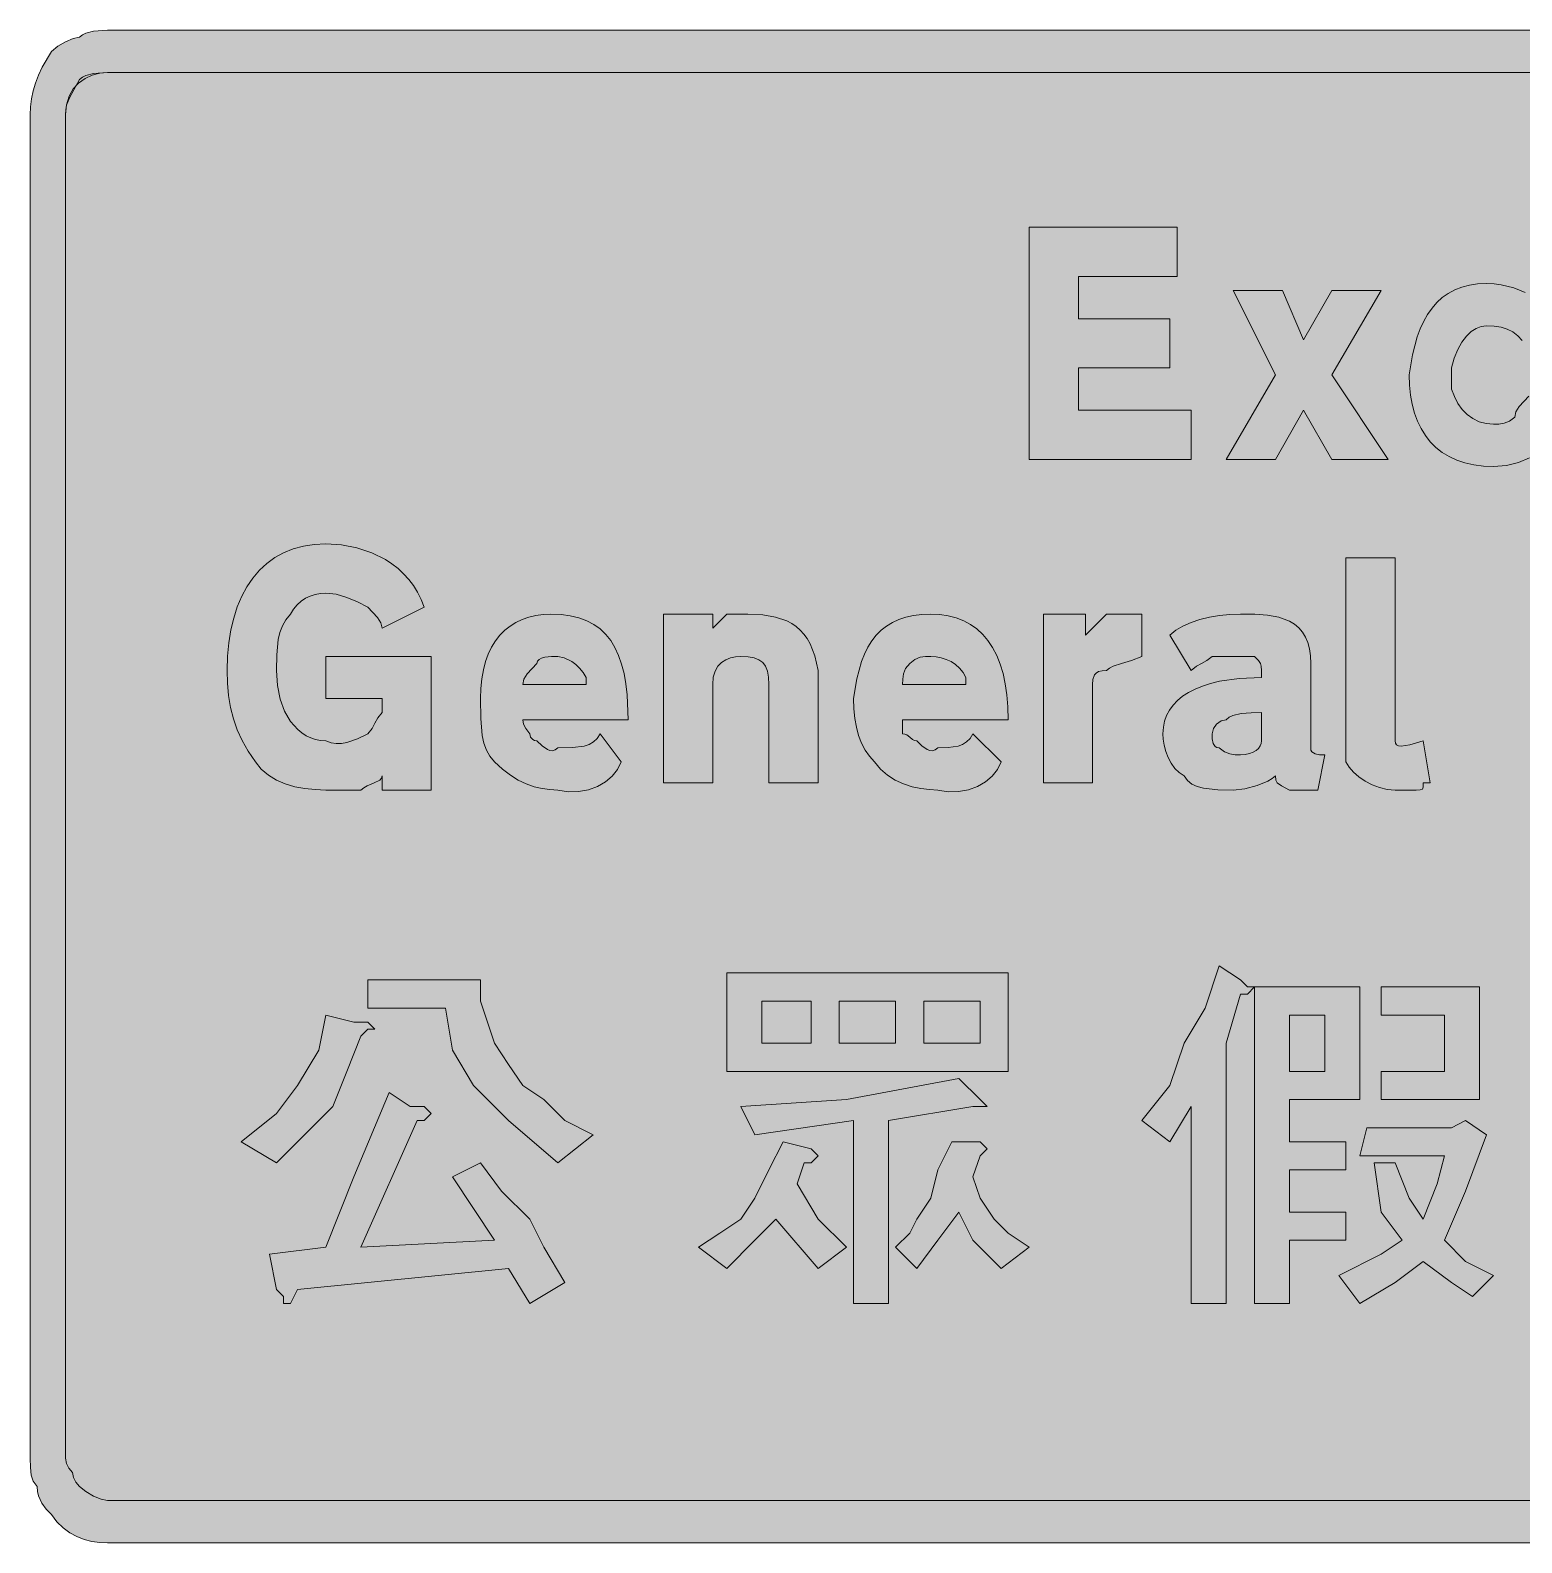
# Model space of a CAD drawing. Header units: metres. Extents: x 27 to 541, y 6 to 264.
# Drawn here: x 26.6 to 280.9, y 6.5 to 264.5 of the extents above; entities that cross this region are included whole.
import ezdxf

# ---------------------------------------------------------------- set-up
doc = ezdxf.new("R2010")
doc.units = ezdxf.units.M
doc.layers.add('FILL_BLACK_000000', color=7, linetype='Continuous', true_color=0x000000)
doc.layers.add('FILL_WHITE_FFFFFF', color=7, linetype='Continuous', true_color=0xffffff)

msp = doc.modelspace()

# ---------------------------------------------------------------- hatches: boundary and pattern name
at = {"layer": 'FILL_BLACK_000000', "true_color": 0x000000}
h = msp.add_hatch(color=7, dxfattribs=at)
h.dxf.hatch_style = 1
h.paths.add_polyline_path([(529.1, 264.42), (530.16, 264.25), (532.5, 263.58), (535.07, 262.45), (537.75, 260.88), (539.32, 258.18), (539.94, 256.83), (540.45, 255.48), (540.84, 254.13), (541.12, 252.78), (541.29, 251.43), (541.35, 250.08), (541.35, 20.88), (541.33, 19.29), (541.2, 18.03), (540.84, 17), (540.15, 16.08), (540.1, 15.23), (539.94, 14.49), (539.4, 13.23), (538.63, 12.2), (537.75, 11.28), (537.25, 10.49), (536.66, 9.87), (535.35, 9.03), (534.04, 8.41), (533.45, 8.08), (532.95, 7.68), (531.36, 7.49), (530.1, 7.08), (529.07, 6.67), (528.15, 6.48), (39.75, 6.48), (38.4, 6.54), (37.07, 6.72), (35.76, 7.05), (34.5, 7.53), (33.29, 8.18), (32.16, 9.01), (31.1, 10.04), (30.15, 11.28), (29.27, 12.2), (28.5, 13.23), (27.96, 14.49), (27.8, 15.23), (27.75, 16.08), (27.06, 17), (26.7, 18.03), (26.57, 19.29), (26.55, 20.88), (26.55, 250.08), (26.61, 251.43), (26.77, 252.78), (27.06, 254.13), (27.45, 255.48), (27.96, 256.83), (28.57, 258.18), (30.15, 260.88), (31.24, 261.76), (32.55, 262.53), (33.86, 263.07), (34.95, 263.28), (35.45, 263.68), (36.04, 263.97), (37.35, 264.33), (39.75, 264.48), (528.15, 264.48), (529.1, 264.42)])
h.paths.add_polyline_path([(37.11, 256.83), (35.89, 256.27), (34.8, 255.48), (33.88, 254.47), (33.17, 253.23), (32.71, 251.77), (32.55, 250.08), (32.55, 20.88), (32.74, 20), (33.15, 19.23), (33.75, 18.48), (33.94, 17.6), (34.35, 16.83), (34.95, 16.08), (36.04, 15.2), (37.35, 14.43), (38.66, 13.89), (39.75, 13.68), (528.15, 13.68), (529.24, 13.89), (530.55, 14.43), (531.86, 15.2), (532.95, 16.08), (533.64, 17), (534, 18.03), (534.13, 19.29), (534.15, 20.88), (534.15, 250.08), (534.13, 251.69), (534, 253.08), (533.64, 254.47), (532.95, 256.08), (532.45, 256.48), (531.86, 256.77), (530.55, 257.13), (528.15, 257.28), (39.75, 257.28), (38.41, 257.17), (37.11, 256.83)], flags=16)
h = msp.add_hatch(color=7, dxfattribs=at)
h.dxf.hatch_style = 1
h.paths.add_polyline_path([(205.35, 199.68), (224.55, 199.68), (224.55, 191.28), (196.95, 191.28), (196.95, 230.88), (222.15, 230.88), (222.15, 222.48), (205.35, 222.48), (205.35, 215.28), (220.95, 215.28), (220.95, 206.88), (205.35, 206.88), (205.35, 199.68)])
h = msp.add_hatch(color=7, dxfattribs=at)
h.dxf.hatch_style = 1
h.paths.add_polyline_path([(256.95, 220.08), (248.55, 205.68), (258.15, 191.28), (248.55, 191.28), (243.75, 199.68), (238.95, 191.28), (230.55, 191.28), (238.95, 205.68), (231.75, 220.08), (240.15, 220.08), (243.75, 211.68), (248.55, 220.08), (256.95, 220.08)])
h = msp.add_hatch(color=7, dxfattribs=at)
h.dxf.hatch_style = 1
h.paths.add_polyline_path([(276.25, 221.23), (277.44, 221.07), (279.6, 220.53), (281.53, 219.76), (283.35, 218.88), (284.2, 218.37), (284.94, 217.75), (285.61, 217.02), (286.2, 216.18), (287.23, 214.15), (288.15, 211.68), (282.15, 209.28), (281.64, 210.52), (281.02, 211.55), (280.29, 212.38), (279.45, 213.03), (278.49, 213.51), (277.42, 213.84), (276.24, 214.02), (274.95, 214.08), (274.05, 213.97), (273.17, 213.63), (272.31, 213.07), (271.5, 212.28), (270.74, 211.27), (270.06, 210.03), (269.45, 208.57), (268.95, 206.88), (268.95, 205.68), (268.95, 203.28), (269.46, 201.99), (270.07, 200.82), (270.81, 199.8), (271.65, 198.93), (272.61, 198.23), (273.67, 197.71), (274.86, 197.39), (276.15, 197.28), (277.05, 197.3), (277.95, 197.43), (278.85, 197.79), (279.75, 198.48), (279.96, 199.38), (280.5, 200.28), (282.15, 202.08), (288.15, 199.68), (287.54, 197.54), (286.61, 195.65), (285.41, 194.01), (283.95, 192.63), (282.27, 191.54), (280.39, 190.74), (278.34, 190.25), (276.15, 190.08), (274.41, 190.15), (272.77, 190.36), (271.26, 190.7), (269.85, 191.17), (268.56, 191.76), (267.37, 192.48), (266.31, 193.32), (265.35, 194.28), (264.51, 195.35), (263.77, 196.53), (263.16, 197.81), (262.65, 199.19), (262.26, 200.68), (261.97, 202.25), (261.81, 203.92), (261.75, 205.68), (262.32, 209.11), (263.14, 212.17), (263.65, 213.55), (264.24, 214.83), (264.9, 216.01), (265.65, 217.08), (266.48, 218.04), (267.4, 218.88), (268.41, 219.6), (269.51, 220.19), (270.72, 220.66), (272.02, 221), (273.43, 221.21), (274.95, 221.28), (276.25, 221.23)])
h = msp.add_hatch(color=7, dxfattribs=at)
h.dxf.hatch_style = 1
h.paths.add_polyline_path([(60.22, 157.7), (60.43, 160), (60.77, 162.18), (61.26, 164.22), (61.87, 166.14), (62.62, 167.92), (63.49, 169.55), (64.5, 171.03), (65.63, 172.36), (66.89, 173.53), (68.27, 174.53), (69.77, 175.36), (71.39, 176.02), (73.13, 176.49), (74.98, 176.78), (76.95, 176.88), (79.64, 176.71), (82.27, 176.2), (84.8, 175.36), (87.15, 174.18), (88.25, 173.46), (89.28, 172.66), (90.24, 171.78), (91.12, 170.8), (91.93, 169.75), (92.63, 168.61), (93.24, 167.39), (93.75, 166.08), (86.55, 162.48), (86.34, 163.38), (85.8, 164.28), (84.15, 166.08), (82.35, 166.96), (80.55, 167.73), (78.75, 168.27), (76.95, 168.48), (76.05, 168.42), (75.17, 168.25), (74.31, 167.97), (73.5, 167.58), (72.74, 167.07), (72.06, 166.45), (71.45, 165.72), (70.95, 164.88), (70.16, 163.93), (69.56, 162.87), (69.14, 161.74), (68.85, 160.53), (68.59, 157.96), (68.55, 155.28), (68.71, 152.7), (69.19, 150.37), (69.94, 148.32), (70.95, 146.58), (72.18, 145.18), (72.87, 144.61), (73.61, 144.14), (74.39, 143.77), (75.21, 143.5), (76.06, 143.34), (76.95, 143.28), (77.85, 142.94), (78.75, 142.79), (79.65, 142.82), (80.55, 142.98), (82.35, 143.62), (84.15, 144.48), (84.86, 145.38), (85.35, 146.28), (85.84, 147.18), (86.55, 148.08), (86.55, 150.48), (76.95, 150.48), (76.95, 157.68), (94.95, 157.68), (94.95, 134.88), (86.55, 134.88), (86.55, 137.28), (86.44, 136.88), (86.16, 136.57), (85.2, 136.08), (84.02, 135.59), (83.45, 135.28), (82.95, 134.88), (76.95, 134.88), (75.15, 134.94), (73.39, 135.12), (71.68, 135.45), (70.05, 135.93), (68.54, 136.58), (67.16, 137.41), (65.96, 138.44), (64.95, 139.68), (63.71, 141.48), (62.68, 143.3), (61.85, 145.14), (61.2, 147.03), (60.72, 148.97), (60.39, 150.99), (60.21, 153.08), (60.15, 155.28), (60.22, 157.7)])
h = msp.add_hatch(color=7, dxfattribs=at)
h.dxf.hatch_style = 1
h.paths.add_polyline_path([(259.35, 144.48), (259.35, 143.28), (259.41, 142.89), (259.59, 142.6), (259.92, 142.44), (260.4, 142.38), (261.88, 142.6), (264.15, 143.28), (265.35, 136.08), (264.15, 136.08), (264.13, 135.39), (264, 135.03), (263.64, 134.9), (262.95, 134.88), (259.35, 134.88), (258, 134.99), (256.69, 135.29), (255.43, 135.77), (254.25, 136.38), (253.19, 137.11), (252.26, 137.92), (251.51, 138.78), (250.95, 139.68), (250.95, 140.88), (250.95, 142.08), (250.95, 174.48), (259.35, 174.48), (259.35, 144.48)])
h = msp.add_hatch(color=7, dxfattribs=at)
h.dxf.hatch_style = 1
h.paths.add_polyline_path([(110.7, 146.13), (111.06, 145.36), (111.75, 144.48), (111.9, 143.88), (112.26, 143.47), (112.55, 143.33), (112.95, 143.28), (113.85, 142.42), (114.75, 141.78), (115.2, 141.62), (115.65, 141.59), (116.1, 141.74), (116.55, 142.08), (119.02, 142.12), (121.05, 142.38), (121.89, 142.67), (122.62, 143.09), (123.24, 143.69), (123.75, 144.48), (127.35, 139.68), (126.74, 138.39), (125.83, 137.24), (124.67, 136.26), (123.3, 135.48), (121.76, 134.92), (120.09, 134.62), (118.34, 134.59), (116.55, 134.88), (115.2, 134.94), (113.85, 135.12), (112.5, 135.45), (111.15, 135.93), (109.8, 136.58), (108.45, 137.41), (107.1, 138.44), (105.75, 139.68), (104.96, 140.64), (104.36, 141.7), (103.94, 142.89), (103.65, 144.18), (103.39, 147.1), (103.35, 150.48), (103.41, 152.22), (103.57, 153.85), (103.84, 155.37), (104.21, 156.78), (104.68, 158.07), (105.25, 159.25), (105.91, 160.32), (106.65, 161.28), (107.48, 162.12), (108.39, 162.85), (109.38, 163.47), (110.44, 163.98), (111.57, 164.37), (112.77, 164.65), (114.03, 164.82), (115.35, 164.88), (117.08, 164.81), (118.67, 164.6), (120.13, 164.25), (121.46, 163.75), (122.67, 163.12), (123.75, 162.35), (124.71, 161.43), (125.55, 160.38), (126.28, 159.18), (126.9, 157.85), (127.42, 156.37), (127.84, 154.75), (128.15, 153), (128.38, 151.1), (128.55, 146.88), (110.55, 146.88), (110.7, 146.13)])
h.paths.add_polyline_path([(121.35, 154.08), (120.85, 154.92), (120.26, 155.65), (119.62, 156.27), (118.95, 156.78), (117.64, 157.45), (116.55, 157.68), (115.48, 157.66), (114.3, 157.53), (113.77, 157.39), (113.34, 157.17), (113.06, 156.88), (112.95, 156.48), (111.3, 154.68), (110.76, 153.78), (110.55, 152.88), (121.35, 152.88), (121.35, 154.08)], flags=16)
h = msp.add_hatch(color=7, dxfattribs=at)
h.dxf.hatch_style = 1
h.paths.add_polyline_path([(152.55, 136.08), (152.55, 151.68), (152.55, 152.88), (152.49, 154.12), (152.31, 155.15), (151.98, 155.98), (151.5, 156.63), (150.85, 157.11), (150.02, 157.44), (148.99, 157.62), (147.75, 157.68), (146.85, 157.62), (145.99, 157.44), (145.18, 157.11), (144.45, 156.63), (143.84, 155.98), (143.36, 155.15), (143.06, 154.12), (142.95, 152.88), (142.95, 136.08), (134.55, 136.08), (134.55, 164.88), (142.95, 164.88), (142.95, 162.48), (145.35, 164.88), (148.95, 164.88), (151.48, 164.76), (153.69, 164.39), (155.59, 163.74), (156.43, 163.3), (157.2, 162.78), (157.9, 162.17), (158.52, 161.48), (159.09, 160.7), (159.58, 159.82), (160.39, 157.76), (160.95, 155.28), (160.95, 136.08), (152.55, 136.08)])
h = msp.add_hatch(color=7, dxfattribs=at)
h.dxf.hatch_style = 1
h.paths.add_polyline_path([(175.35, 144.48), (175.75, 144.43), (176.06, 144.29), (176.55, 143.88), (177.04, 143.47), (177.35, 143.33), (177.75, 143.28), (178.65, 142.42), (179.55, 141.78), (180, 141.62), (180.45, 141.59), (180.9, 141.74), (181.35, 142.08), (183.13, 142.12), (184.8, 142.38), (185.56, 142.67), (186.24, 143.09), (186.85, 143.69), (187.35, 144.48), (192.15, 139.68), (191.54, 138.39), (190.63, 137.24), (189.47, 136.26), (188.1, 135.48), (186.56, 134.92), (184.89, 134.62), (183.14, 134.59), (181.35, 134.88), (179.95, 134.94), (178.48, 135.12), (176.98, 135.45), (175.5, 135.93), (174.07, 136.58), (172.74, 137.41), (171.56, 138.44), (170.55, 139.68), (169.71, 140.64), (168.97, 141.7), (168.36, 142.89), (167.85, 144.18), (167.46, 145.59), (167.17, 147.1), (167.01, 148.74), (166.95, 150.48), (167.52, 153.85), (168.34, 156.78), (168.85, 158.07), (169.44, 159.25), (170.1, 160.32), (170.85, 161.28), (171.68, 162.12), (172.6, 162.85), (173.61, 163.47), (174.71, 163.98), (175.92, 164.37), (177.22, 164.65), (178.63, 164.82), (180.15, 164.88), (181.68, 164.81), (183.13, 164.6), (184.49, 164.25), (185.76, 163.75), (186.93, 163.12), (188.02, 162.35), (189.01, 161.43), (189.9, 160.38), (190.69, 159.18), (191.39, 157.85), (191.98, 156.37), (192.47, 154.75), (192.85, 153), (193.13, 151.1), (193.29, 149.06), (193.35, 146.88), (175.35, 146.88), (175.35, 144.48)])
h.paths.add_polyline_path([(186.15, 154.08), (185.65, 154.92), (185.04, 155.65), (184.36, 156.27), (183.6, 156.78), (182.79, 157.17), (181.93, 157.45), (181.05, 157.62), (180.15, 157.68), (179.25, 157.66), (178.35, 157.53), (177.45, 157.17), (176.55, 156.48), (175.86, 155.58), (175.5, 154.68), (175.37, 153.78), (175.35, 152.88), (186.15, 152.88), (186.15, 154.08)], flags=16)
h = msp.add_hatch(color=7, dxfattribs=at)
h.dxf.hatch_style = 1
h.paths.add_polyline_path([(199.35, 164.88), (206.55, 164.88), (206.55, 161.28), (210.15, 164.88), (216.15, 164.88), (216.15, 157.68), (214.37, 156.97), (212.7, 156.48), (211.26, 155.99), (210.65, 155.68), (210.15, 155.28), (209.36, 155.23), (208.76, 155.07), (208.34, 154.84), (208.05, 154.53), (207.79, 153.76), (207.75, 152.88), (207.75, 136.08), (199.35, 136.08), (199.35, 164.88)])
h = msp.add_hatch(color=7, dxfattribs=at)
h.dxf.hatch_style = 1
h.paths.add_polyline_path([(241.35, 134.88), (239.96, 135.59), (239.25, 136.08), (238.99, 136.57), (238.95, 137.28), (238.39, 136.83), (237.66, 136.4), (235.8, 135.63), (233.72, 135.09), (231.75, 134.88), (229.09, 134.92), (226.65, 135.18), (225.59, 135.47), (224.66, 135.89), (223.91, 136.49), (223.35, 137.28), (222.51, 137.84), (221.77, 138.57), (221.16, 139.45), (220.65, 140.43), (220.26, 141.46), (219.97, 142.51), (219.81, 143.53), (219.75, 144.48), (219.82, 145.58), (220.03, 146.62), (220.37, 147.59), (220.86, 148.51), (221.47, 149.37), (222.22, 150.15), (223.09, 150.88), (224.1, 151.53), (225.23, 152.11), (226.49, 152.62), (227.87, 153.06), (229.37, 153.42), (232.73, 153.91), (236.55, 154.08), (236.55, 155.28), (236.53, 155.99), (236.4, 156.48), (236.04, 156.97), (235.35, 157.68), (232.95, 157.68), (228.15, 157.68), (227.25, 156.97), (226.35, 156.48), (225.45, 155.99), (224.55, 155.28), (220.95, 161.28), (221.96, 162.12), (223.16, 162.85), (224.54, 163.47), (226.05, 163.98), (227.68, 164.37), (229.39, 164.65), (231.15, 164.82), (232.95, 164.88), (235.44, 164.86), (237.6, 164.73), (239.53, 164.37), (241.35, 163.68), (242.19, 163.17), (242.92, 162.55), (243.54, 161.82), (244.05, 160.98), (244.44, 160.02), (244.72, 158.95), (244.89, 157.77), (244.95, 156.48), (244.95, 142.08), (245, 141.68), (245.16, 141.39), (245.7, 141.03), (246.47, 140.9), (247.35, 140.88), (246.15, 134.88), (241.35, 134.88)])
h.paths.add_polyline_path([(228.3, 142.83), (228.66, 142.29), (228.95, 142.13), (229.35, 142.08), (230.25, 141.39), (231.15, 141.03), (232.05, 140.9), (232.95, 140.88), (233.79, 140.93), (234.52, 141.09), (235.14, 141.32), (235.65, 141.63), (236.04, 141.99), (236.32, 142.4), (236.49, 142.83), (236.55, 143.28), (236.55, 148.08), (234.77, 148.06), (233.1, 147.93), (231.66, 147.57), (231.05, 147.28), (230.55, 146.88), (229.67, 146.67), (228.9, 146.13), (228.36, 145.36), (228.15, 144.48), (228.17, 143.6), (228.3, 142.83)], flags=16)
h = msp.add_hatch(color=7, dxfattribs=at)
h.dxf.hatch_style = 1
h.paths.add_polyline_path([(145.35, 103.68), (193.35, 103.68), (193.35, 86.88), (145.35, 86.88), (145.35, 103.68)])
h.paths.add_polyline_path([(151.35, 91.68), (159.75, 91.68), (159.75, 98.88), (151.35, 98.88), (151.35, 91.68)], flags=16)
h.paths.add_polyline_path([(164.55, 98.88), (164.55, 91.68), (174.15, 91.68), (174.15, 98.88), (164.55, 98.88)], flags=16)
h.paths.add_polyline_path([(188.55, 98.88), (178.95, 98.88), (178.95, 91.68), (188.55, 91.68), (188.55, 98.88)], flags=16)
h = msp.add_hatch(color=7, dxfattribs=at)
h.dxf.hatch_style = 1
h.paths.add_polyline_path([(234.15, 101.28), (235.35, 101.28), (234.15, 100.08), (232.95, 100.08), (230.55, 91.68), (230.55, 47.28), (224.55, 47.28), (224.55, 80.88), (220.95, 74.88), (216.15, 78.48), (220.95, 84.48), (223.35, 91.68), (226.95, 97.68), (229.35, 104.88), (232.95, 102.48), (234.15, 101.28)])
h = msp.add_hatch(color=7, dxfattribs=at)
h.dxf.hatch_style = 1
h.paths.add_polyline_path([(103.35, 102.48), (103.35, 98.88), (104.55, 95.28), (105.75, 91.68), (108.15, 88.08), (110.55, 84.48), (114.15, 82.08), (117.75, 78.48), (122.55, 76.08), (116.55, 71.28), (108.15, 78.48), (102.15, 84.48), (98.55, 90.48), (97.35, 97.68), (84.15, 97.68), (84.15, 102.48), (103.35, 102.48)])
h = msp.add_hatch(color=7, dxfattribs=at)
h.dxf.hatch_style = 1
h.paths.add_polyline_path([(253.35, 82.08), (241.35, 82.08), (241.35, 74.88), (250.95, 74.88), (250.95, 70.08), (241.35, 70.08), (241.35, 62.88), (250.95, 62.88), (250.95, 58.08), (241.35, 58.08), (241.35, 47.28), (235.35, 47.28), (235.35, 101.28), (253.35, 101.28), (253.35, 82.08)])
h.paths.add_polyline_path([(247.35, 96.48), (241.35, 96.48), (241.35, 86.88), (247.35, 86.88), (247.35, 96.48)], flags=16)
h = msp.add_hatch(color=7, dxfattribs=at)
h.dxf.hatch_style = 1
h.paths.add_polyline_path([(272.55, 101.28), (273.75, 101.28), (273.75, 82.08), (256.95, 82.08), (256.95, 86.88), (267.75, 86.88), (267.75, 96.48), (256.95, 96.48), (256.95, 101.28), (272.55, 101.28)])
h = msp.add_hatch(color=7, dxfattribs=at)
h.dxf.hatch_style = 1
h.paths.add_polyline_path([(84.15, 95.28), (85.35, 94.08), (84.15, 94.08), (82.95, 92.88), (80.55, 86.88), (78.15, 80.88), (73.35, 76.08), (68.55, 71.28), (62.55, 74.88), (68.55, 79.68), (72.15, 84.48), (75.75, 90.48), (76.95, 96.48), (81.75, 95.28), (84.15, 95.28)])
h = msp.add_hatch(color=7, dxfattribs=at)
h.dxf.hatch_style = 1
h.paths.add_polyline_path([(165.75, 82.08), (184.95, 85.68), (188.55, 82.08), (189.75, 80.88), (188.55, 80.88), (187.35, 80.88), (172.95, 78.48), (172.95, 47.28), (166.95, 47.28), (166.95, 78.48), (150.15, 76.08), (147.75, 80.88), (165.75, 82.08)])
h = msp.add_hatch(color=7, dxfattribs=at)
h.dxf.hatch_style = 1
h.paths.add_polyline_path([(93.75, 80.88), (94.95, 79.68), (93.75, 78.48), (92.55, 78.48), (82.95, 56.88), (105.75, 58.08), (98.55, 68.88), (103.35, 71.28), (106.95, 66.48), (111.75, 61.68), (114.15, 56.88), (117.75, 50.88), (111.75, 47.28), (108.15, 53.28), (72.15, 49.68), (70.95, 47.28), (69.75, 47.28), (69.75, 48.48), (68.55, 49.68), (67.35, 55.68), (76.95, 56.88), (81.75, 68.88), (87.75, 83.28), (91.35, 80.88), (93.75, 80.88)])
h = msp.add_hatch(color=7, dxfattribs=at)
h.dxf.hatch_style = 1
h.paths.add_polyline_path([(268.95, 77.28), (271.35, 78.48), (274.95, 76.08), (271.35, 66.48), (267.75, 58.08), (271.35, 54.48), (276.15, 52.08), (272.55, 48.48), (268.95, 50.88), (264.15, 54.48), (259.35, 50.88), (253.35, 47.28), (249.75, 52.08), (256.95, 55.68), (260.55, 58.08), (256.95, 62.88), (255.75, 71.28), (259.35, 71.28), (261.75, 65.28), (264.15, 61.68), (266.55, 67.68), (267.75, 72.48), (253.35, 72.48), (254.55, 77.28), (268.95, 77.28)])
h = msp.add_hatch(color=7, dxfattribs=at)
h.dxf.hatch_style = 1
h.paths.add_polyline_path([(159.75, 73.68), (160.95, 72.48), (159.75, 71.28), (158.55, 71.28), (157.35, 67.68), (160.95, 61.68), (165.75, 56.88), (160.95, 53.28), (153.75, 61.68), (150.15, 58.08), (145.35, 53.28), (140.55, 56.88), (144.15, 59.28), (147.75, 61.68), (150.15, 65.28), (152.55, 70.08), (154.95, 74.88), (159.75, 73.68)])
h = msp.add_hatch(color=7, dxfattribs=at)
h.dxf.hatch_style = 1
h.paths.add_polyline_path([(188.55, 74.88), (189.75, 73.68), (188.55, 72.48), (187.35, 68.88), (188.55, 65.28), (190.95, 61.68), (193.35, 59.28), (196.95, 56.88), (192.15, 53.28), (187.35, 58.08), (184.95, 62.88), (181.35, 58.08), (177.75, 53.28), (174.15, 56.88), (176.55, 59.28), (177.75, 61.68), (180.15, 65.28), (181.35, 70.08), (183.75, 74.88), (188.55, 74.88)])
at = {"layer": 'FILL_WHITE_FFFFFF', "true_color": 0xffffff}
h = msp.add_hatch(color=7, dxfattribs=at)
h.dxf.hatch_style = 1
h.paths.add_polyline_path([(528.15, 257.28), (530.55, 257.13), (531.86, 256.77), (532.45, 256.48), (532.95, 256.08), (533.64, 254.47), (534, 253.08), (534.13, 251.69), (534.15, 250.08), (534.15, 20.88), (534.15, 18.48), (533.96, 17.6), (533.55, 16.83), (532.95, 16.08), (532.07, 15.37), (531.3, 14.88), (530.76, 14.39), (530.6, 14.08), (530.55, 13.68), (528.15, 13.68), (39.75, 13.68), (38.66, 13.89), (37.35, 14.43), (36.04, 15.2), (34.95, 16.08), (34.35, 16.83), (33.94, 17.6), (33.75, 18.48), (33.15, 19.23), (32.74, 20), (32.55, 20.88), (32.55, 250.08), (32.6, 250.93), (32.76, 251.69), (33.3, 253.08), (34.95, 256.08), (35.45, 256.48), (36.04, 256.77), (37.35, 257.13), (39.75, 257.28), (528.15, 257.28)])

# ---------------------------------------------------------------- linework, layer by layer
at = {"layer": 'FILL_BLACK_000000', "lineweight": 0, "true_color": 0x000000}
for points in [[(528.15, 6.48), (39.75, 6.48), (38.4, 6.54), (37.07, 6.72), (35.76, 7.05), (34.5, 7.53), (33.29, 8.18), (32.16, 9.01), (31.1, 10.04), (30.15, 11.28), (29.27, 12.2), (28.5, 13.23), (27.96, 14.49), (27.8, 15.23), (27.75, 16.08), (27.06, 17), (26.7, 18.03), (26.57, 19.29), (26.55, 20.88), (26.55, 250.08), (26.61, 251.43), (26.77, 252.78), (27.06, 254.13), (27.45, 255.48), (27.96, 256.83), (28.57, 258.18), (30.15, 260.88), (31.24, 261.76), (32.55, 262.53), (33.86, 263.07), (34.95, 263.28), (35.45, 263.68), (36.04, 263.97), (37.35, 264.33), (39.75, 264.48), (528.15, 264.48)], [(528.15, 257.28), (39.75, 257.28), (38.41, 257.17), (37.11, 256.83), (35.89, 256.27), (34.8, 255.48), (33.88, 254.47), (33.17, 253.23), (32.71, 251.77), (32.55, 250.08), (32.55, 20.88), (32.74, 20), (33.15, 19.23), (33.75, 18.48), (33.94, 17.6), (34.35, 16.83), (34.95, 16.08), (36.04, 15.2), (37.35, 14.43), (38.66, 13.89), (39.75, 13.68), (528.15, 13.68)], [(282.27, 191.54), (280.39, 190.74), (278.34, 190.25), (276.15, 190.08), (274.41, 190.15), (272.77, 190.36), (271.26, 190.7), (269.85, 191.17), (268.56, 191.76), (267.37, 192.48), (266.31, 193.32), (265.35, 194.28), (264.51, 195.35), (263.77, 196.53), (263.16, 197.81), (262.65, 199.19), (262.26, 200.68), (261.97, 202.25), (261.81, 203.92), (261.75, 205.68), (262.32, 209.11), (263.14, 212.17), (263.65, 213.55), (264.24, 214.83), (264.9, 216.01), (265.65, 217.08), (266.48, 218.04), (267.4, 218.88), (268.41, 219.6), (269.51, 220.19), (270.72, 220.66), (272.02, 221), (273.43, 221.21), (274.95, 221.28), (276.25, 221.23), (277.44, 221.07), (279.6, 220.53), (281.53, 219.76)], [(281.02, 211.55), (280.29, 212.38), (279.45, 213.03), (278.49, 213.51), (277.42, 213.84), (276.24, 214.02), (274.95, 214.08), (274.05, 213.97), (273.17, 213.63), (272.31, 213.07), (271.5, 212.28), (270.74, 211.27), (270.06, 210.03), (269.45, 208.57), (268.95, 206.88), (268.95, 205.68), (268.95, 203.28), (269.46, 201.99), (270.07, 200.82), (270.81, 199.8), (271.65, 198.93), (272.61, 198.23), (273.67, 197.71), (274.86, 197.39), (276.15, 197.28), (277.05, 197.3), (277.95, 197.43), (278.85, 197.79), (279.75, 198.48), (279.96, 199.38), (280.5, 200.28), (282.15, 202.08)]]:
    msp.add_lwpolyline(points, dxfattribs=at)
for points in [[(205.35, 199.68), (224.55, 199.68), (224.55, 191.28), (196.95, 191.28), (196.95, 230.88), (222.15, 230.88), (222.15, 222.48), (205.35, 222.48), (205.35, 215.28), (220.95, 215.28), (220.95, 206.88), (205.35, 206.88)], [(256.95, 220.08), (248.55, 205.68), (258.15, 191.28), (248.55, 191.28), (243.75, 199.68), (238.95, 191.28), (230.55, 191.28), (238.95, 205.68), (231.75, 220.08), (240.15, 220.08), (243.75, 211.68), (248.55, 220.08)], [(60.22, 157.7), (60.43, 160), (60.77, 162.18), (61.26, 164.22), (61.87, 166.14), (62.62, 167.92), (63.49, 169.55), (64.5, 171.03), (65.63, 172.36), (66.89, 173.53), (68.27, 174.53), (69.77, 175.36), (71.39, 176.02), (73.13, 176.49), (74.98, 176.78), (76.95, 176.88), (79.64, 176.71), (82.27, 176.2), (84.8, 175.36), (87.15, 174.18), (88.25, 173.46), (89.28, 172.66), (90.24, 171.78), (91.12, 170.8), (91.93, 169.75), (92.63, 168.61), (93.24, 167.39), (93.75, 166.08), (86.55, 162.48), (86.34, 163.38), (85.8, 164.28), (84.15, 166.08), (82.35, 166.96), (80.55, 167.73), (78.75, 168.27), (76.95, 168.48), (76.05, 168.42), (75.17, 168.25), (74.31, 167.97), (73.5, 167.58), (72.74, 167.07), (72.06, 166.45), (71.45, 165.72), (70.95, 164.88), (70.16, 163.93), (69.56, 162.87), (69.14, 161.74), (68.85, 160.53), (68.59, 157.96), (68.55, 155.28), (68.71, 152.7), (69.19, 150.37), (69.94, 148.32), (70.95, 146.58), (72.18, 145.18), (72.87, 144.61), (73.61, 144.14), (74.39, 143.77), (75.21, 143.5), (76.06, 143.34), (76.95, 143.28), (77.85, 142.94), (78.75, 142.79), (79.65, 142.82), (80.55, 142.98), (82.35, 143.62), (84.15, 144.48), (84.86, 145.38), (85.35, 146.28), (85.84, 147.18), (86.55, 148.08), (86.55, 150.48), (76.95, 150.48), (76.95, 157.68), (94.95, 157.68), (94.95, 134.88), (86.55, 134.88), (86.55, 137.28), (86.44, 136.88), (86.16, 136.57), (85.2, 136.08), (84.02, 135.59), (83.45, 135.28), (82.95, 134.88), (76.95, 134.88), (75.15, 134.94), (73.39, 135.12), (71.68, 135.45), (70.05, 135.93), (68.54, 136.58), (67.16, 137.41), (65.96, 138.44), (64.95, 139.68), (63.71, 141.48), (62.68, 143.3), (61.85, 145.14), (61.2, 147.03), (60.72, 148.97), (60.39, 150.99), (60.21, 153.08), (60.15, 155.28)], [(259.35, 144.48), (259.35, 143.28), (259.41, 142.89), (259.59, 142.6), (259.92, 142.44), (260.4, 142.38), (261.88, 142.6), (264.15, 143.28), (265.35, 136.08), (264.15, 136.08), (264.13, 135.39), (264, 135.03), (263.64, 134.9), (262.95, 134.88), (259.35, 134.88), (258, 134.99), (256.69, 135.29), (255.43, 135.77), (254.25, 136.38), (253.19, 137.11), (252.26, 137.92), (251.51, 138.78), (250.95, 139.68), (250.95, 140.88), (250.95, 142.08), (250.95, 174.48), (259.35, 174.48)], [(110.7, 146.13), (111.06, 145.36), (111.75, 144.48), (111.9, 143.88), (112.26, 143.47), (112.55, 143.33), (112.95, 143.28), (113.85, 142.42), (114.75, 141.78), (115.2, 141.62), (115.65, 141.59), (116.1, 141.74), (116.55, 142.08), (119.02, 142.12), (121.05, 142.38), (121.89, 142.67), (122.62, 143.09), (123.24, 143.69), (123.75, 144.48), (127.35, 139.68), (126.74, 138.39), (125.83, 137.24), (124.67, 136.26), (123.3, 135.48), (121.76, 134.92), (120.09, 134.62), (118.34, 134.59), (116.55, 134.88), (115.2, 134.94), (113.85, 135.12), (112.5, 135.45), (111.15, 135.93), (109.8, 136.58), (108.45, 137.41), (107.1, 138.44), (105.75, 139.68), (104.96, 140.64), (104.36, 141.7), (103.94, 142.89), (103.65, 144.18), (103.39, 147.1), (103.35, 150.48), (103.41, 152.22), (103.57, 153.85), (103.84, 155.37), (104.21, 156.78), (104.68, 158.07), (105.25, 159.25), (105.91, 160.32), (106.65, 161.28), (107.48, 162.12), (108.39, 162.85), (109.38, 163.47), (110.44, 163.98), (111.57, 164.37), (112.77, 164.65), (114.03, 164.82), (115.35, 164.88), (117.08, 164.81), (118.67, 164.6), (120.13, 164.25), (121.46, 163.75), (122.67, 163.12), (123.75, 162.35), (124.71, 161.43), (125.55, 160.38), (126.28, 159.18), (126.9, 157.85), (127.42, 156.37), (127.84, 154.75), (128.15, 153), (128.38, 151.1), (128.55, 146.88), (110.55, 146.88)], [(152.55, 136.08), (152.55, 151.68), (152.55, 152.88), (152.49, 154.12), (152.31, 155.15), (151.98, 155.98), (151.5, 156.63), (150.85, 157.11), (150.02, 157.44), (148.99, 157.62), (147.75, 157.68), (146.85, 157.62), (145.99, 157.44), (145.18, 157.11), (144.45, 156.63), (143.84, 155.98), (143.36, 155.15), (143.06, 154.12), (142.95, 152.88), (142.95, 136.08), (134.55, 136.08), (134.55, 164.88), (142.95, 164.88), (142.95, 162.48), (145.35, 164.88), (148.95, 164.88), (151.48, 164.76), (153.69, 164.39), (155.59, 163.74), (156.43, 163.3), (157.2, 162.78), (157.9, 162.17), (158.52, 161.48), (159.09, 160.7), (159.58, 159.82), (160.39, 157.76), (160.95, 155.28), (160.95, 136.08)], [(175.35, 144.48), (175.75, 144.43), (176.06, 144.29), (176.55, 143.88), (177.04, 143.47), (177.35, 143.33), (177.75, 143.28), (178.65, 142.42), (179.55, 141.78), (180, 141.62), (180.45, 141.59), (180.9, 141.74), (181.35, 142.08), (183.13, 142.12), (184.8, 142.38), (185.56, 142.67), (186.24, 143.09), (186.85, 143.69), (187.35, 144.48), (192.15, 139.68), (191.54, 138.39), (190.63, 137.24), (189.47, 136.26), (188.1, 135.48), (186.56, 134.92), (184.89, 134.62), (183.14, 134.59), (181.35, 134.88), (179.95, 134.94), (178.48, 135.12), (176.98, 135.45), (175.5, 135.93), (174.07, 136.58), (172.74, 137.41), (171.56, 138.44), (170.55, 139.68), (169.71, 140.64), (168.97, 141.7), (168.36, 142.89), (167.85, 144.18), (167.46, 145.59), (167.17, 147.1), (167.01, 148.74), (166.95, 150.48), (167.52, 153.85), (168.34, 156.78), (168.85, 158.07), (169.44, 159.25), (170.1, 160.32), (170.85, 161.28), (171.68, 162.12), (172.6, 162.85), (173.61, 163.47), (174.71, 163.98), (175.92, 164.37), (177.22, 164.65), (178.63, 164.82), (180.15, 164.88), (181.68, 164.81), (183.13, 164.6), (184.49, 164.25), (185.76, 163.75), (186.93, 163.12), (188.02, 162.35), (189.01, 161.43), (189.9, 160.38), (190.69, 159.18), (191.39, 157.85), (191.98, 156.37), (192.47, 154.75), (192.85, 153), (193.13, 151.1), (193.29, 149.06), (193.35, 146.88), (175.35, 146.88)], [(199.35, 164.88), (206.55, 164.88), (206.55, 161.28), (210.15, 164.88), (216.15, 164.88), (216.15, 157.68), (214.37, 156.97), (212.7, 156.48), (211.26, 155.99), (210.65, 155.68), (210.15, 155.28), (209.36, 155.23), (208.76, 155.07), (208.34, 154.84), (208.05, 154.53), (207.79, 153.76), (207.75, 152.88), (207.75, 136.08), (199.35, 136.08)], [(241.35, 134.88), (239.96, 135.59), (239.25, 136.08), (238.99, 136.57), (238.95, 137.28), (238.39, 136.83), (237.66, 136.4), (235.8, 135.63), (233.72, 135.09), (231.75, 134.88), (229.09, 134.92), (226.65, 135.18), (225.59, 135.47), (224.66, 135.89), (223.91, 136.49), (223.35, 137.28), (222.51, 137.84), (221.77, 138.57), (221.16, 139.45), (220.65, 140.43), (220.26, 141.46), (219.97, 142.51), (219.81, 143.53), (219.75, 144.48), (219.82, 145.58), (220.03, 146.62), (220.37, 147.59), (220.86, 148.51), (221.47, 149.37), (222.22, 150.15), (223.09, 150.88), (224.1, 151.53), (225.23, 152.11), (226.49, 152.62), (227.87, 153.06), (229.37, 153.42), (232.73, 153.91), (236.55, 154.08), (236.55, 155.28), (236.53, 155.99), (236.4, 156.48), (236.04, 156.97), (235.35, 157.68), (232.95, 157.68), (228.15, 157.68), (227.25, 156.97), (226.35, 156.48), (225.45, 155.99), (224.55, 155.28), (220.95, 161.28), (221.96, 162.12), (223.16, 162.85), (224.54, 163.47), (226.05, 163.98), (227.68, 164.37), (229.39, 164.65), (231.15, 164.82), (232.95, 164.88), (235.44, 164.86), (237.6, 164.73), (239.53, 164.37), (241.35, 163.68), (242.19, 163.17), (242.92, 162.55), (243.54, 161.82), (244.05, 160.98), (244.44, 160.02), (244.72, 158.95), (244.89, 157.77), (244.95, 156.48), (244.95, 142.08), (245, 141.68), (245.16, 141.39), (245.7, 141.03), (246.47, 140.9), (247.35, 140.88), (246.15, 134.88)], [(121.35, 154.08), (120.85, 154.92), (120.26, 155.65), (119.62, 156.27), (118.95, 156.78), (117.64, 157.45), (116.55, 157.68), (115.48, 157.66), (114.3, 157.53), (113.77, 157.39), (113.34, 157.17), (113.06, 156.88), (112.95, 156.48), (111.3, 154.68), (110.76, 153.78), (110.55, 152.88), (121.35, 152.88)], [(186.15, 154.08), (185.65, 154.92), (185.04, 155.65), (184.36, 156.27), (183.6, 156.78), (182.79, 157.17), (181.93, 157.45), (181.05, 157.62), (180.15, 157.68), (179.25, 157.66), (178.35, 157.53), (177.45, 157.17), (176.55, 156.48), (175.86, 155.58), (175.5, 154.68), (175.37, 153.78), (175.35, 152.88), (186.15, 152.88)], [(228.3, 142.83), (228.66, 142.29), (228.95, 142.13), (229.35, 142.08), (230.25, 141.39), (231.15, 141.03), (232.05, 140.9), (232.95, 140.88), (233.79, 140.93), (234.52, 141.09), (235.14, 141.32), (235.65, 141.63), (236.04, 141.99), (236.32, 142.4), (236.49, 142.83), (236.55, 143.28), (236.55, 148.08), (234.77, 148.06), (233.1, 147.93), (231.66, 147.57), (231.05, 147.28), (230.55, 146.88), (229.67, 146.67), (228.9, 146.13), (228.36, 145.36), (228.15, 144.48), (228.17, 143.6)], [(145.35, 103.68), (193.35, 103.68), (193.35, 86.88), (145.35, 86.88)], [(234.15, 101.28), (235.35, 101.28), (234.15, 100.08), (232.95, 100.08), (230.55, 91.68), (230.55, 47.28), (224.55, 47.28), (224.55, 80.88), (220.95, 74.88), (216.15, 78.48), (220.95, 84.48), (223.35, 91.68), (226.95, 97.68), (229.35, 104.88), (232.95, 102.48)], [(103.35, 102.48), (103.35, 98.88), (104.55, 95.28), (105.75, 91.68), (108.15, 88.08), (110.55, 84.48), (114.15, 82.08), (117.75, 78.48), (122.55, 76.08), (116.55, 71.28), (108.15, 78.48), (102.15, 84.48), (98.55, 90.48), (97.35, 97.68), (84.15, 97.68), (84.15, 102.48)], [(253.35, 82.08), (241.35, 82.08), (241.35, 74.88), (250.95, 74.88), (250.95, 70.08), (241.35, 70.08), (241.35, 62.88), (250.95, 62.88), (250.95, 58.08), (241.35, 58.08), (241.35, 47.28), (235.35, 47.28), (235.35, 101.28), (253.35, 101.28)], [(272.55, 101.28), (273.75, 101.28), (273.75, 82.08), (256.95, 82.08), (256.95, 86.88), (267.75, 86.88), (267.75, 96.48), (256.95, 96.48), (256.95, 101.28)], [(151.35, 91.68), (159.75, 91.68), (159.75, 98.88), (151.35, 98.88)], [(164.55, 98.88), (164.55, 91.68), (174.15, 91.68), (174.15, 98.88)], [(188.55, 98.88), (178.95, 98.88), (178.95, 91.68), (188.55, 91.68)], [(84.15, 95.28), (85.35, 94.08), (84.15, 94.08), (82.95, 92.88), (80.55, 86.88), (78.15, 80.88), (73.35, 76.08), (68.55, 71.28), (62.55, 74.88), (68.55, 79.68), (72.15, 84.48), (75.75, 90.48), (76.95, 96.48), (81.75, 95.28)], [(247.35, 96.48), (241.35, 96.48), (241.35, 86.88), (247.35, 86.88)], [(165.75, 82.08), (184.95, 85.68), (188.55, 82.08), (189.75, 80.88), (188.55, 80.88), (187.35, 80.88), (172.95, 78.48), (172.95, 47.28), (166.95, 47.28), (166.95, 78.48), (150.15, 76.08), (147.75, 80.88)], [(93.75, 80.88), (94.95, 79.68), (93.75, 78.48), (92.55, 78.48), (82.95, 56.88), (105.75, 58.08), (98.55, 68.88), (103.35, 71.28), (106.95, 66.48), (111.75, 61.68), (114.15, 56.88), (117.75, 50.88), (111.75, 47.28), (108.15, 53.28), (72.15, 49.68), (70.95, 47.28), (69.75, 47.28), (69.75, 48.48), (68.55, 49.68), (67.35, 55.68), (76.95, 56.88), (81.75, 68.88), (87.75, 83.28), (91.35, 80.88)], [(268.95, 77.28), (271.35, 78.48), (274.95, 76.08), (271.35, 66.48), (267.75, 58.08), (271.35, 54.48), (276.15, 52.08), (272.55, 48.48), (268.95, 50.88), (264.15, 54.48), (259.35, 50.88), (253.35, 47.28), (249.75, 52.08), (256.95, 55.68), (260.55, 58.08), (256.95, 62.88), (255.75, 71.28), (259.35, 71.28), (261.75, 65.28), (264.15, 61.68), (266.55, 67.68), (267.75, 72.48), (253.35, 72.48), (254.55, 77.28)], [(159.75, 73.68), (160.95, 72.48), (159.75, 71.28), (158.55, 71.28), (157.35, 67.68), (160.95, 61.68), (165.75, 56.88), (160.95, 53.28), (153.75, 61.68), (150.15, 58.08), (145.35, 53.28), (140.55, 56.88), (144.15, 59.28), (147.75, 61.68), (150.15, 65.28), (152.55, 70.08), (154.95, 74.88)], [(188.55, 74.88), (189.75, 73.68), (188.55, 72.48), (187.35, 68.88), (188.55, 65.28), (190.95, 61.68), (193.35, 59.28), (196.95, 56.88), (192.15, 53.28), (187.35, 58.08), (184.95, 62.88), (181.35, 58.08), (177.75, 53.28), (174.15, 56.88), (176.55, 59.28), (177.75, 61.68), (180.15, 65.28), (181.35, 70.08), (183.75, 74.88)]]:
    msp.add_lwpolyline(points, close=True, dxfattribs=at)
at = {"layer": 'FILL_WHITE_FFFFFF', "lineweight": 0, "true_color": 0xffffff}
msp.add_lwpolyline([(528.15, 13.68), (39.75, 13.68), (38.66, 13.89), (37.35, 14.43), (36.04, 15.2), (34.95, 16.08), (34.35, 16.83), (33.94, 17.6), (33.75, 18.48), (33.15, 19.23), (32.74, 20), (32.55, 20.88), (32.55, 250.08), (32.6, 250.93), (32.76, 251.69), (33.3, 253.08), (34.95, 256.08), (35.45, 256.48), (36.04, 256.77), (37.35, 257.13), (39.75, 257.28), (528.15, 257.28)], dxfattribs=at)

doc.saveas('drawing.dxf')
